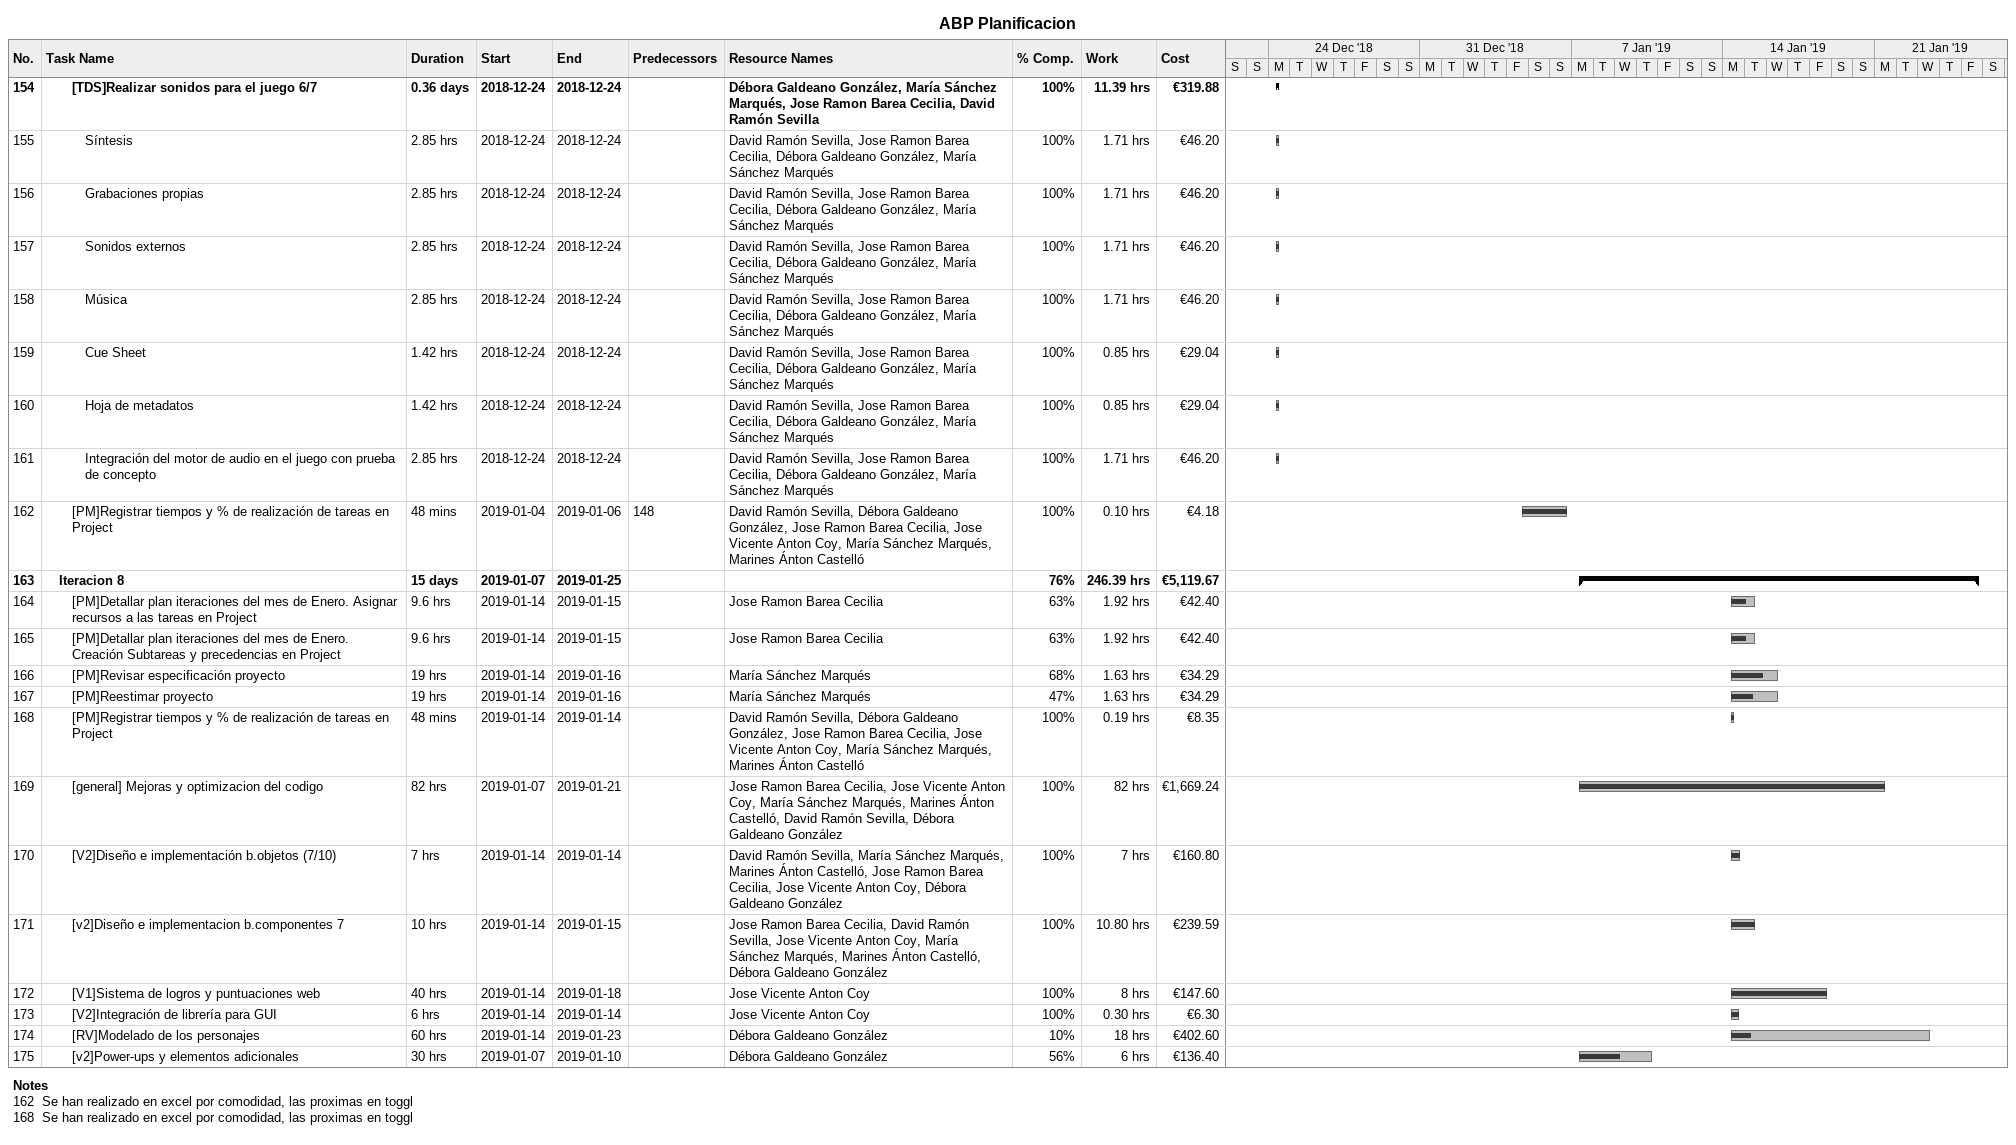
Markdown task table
ABP Planificacion

| ID | Level | Task | Duration | Start | Finish | Predecessors | Resources | % complete | Work (h) | Cost (€) |
|---|---|---|---|---|---|---|---|---|---|---|
| 154 | 3 | **[TDS]Realizar sonidos para el juego 6/7** | 0.36d | 2018-12-24 | 2018-12-24 |  | Débora Galdeano González, María Sánchez Marqués, Jose Ramon Barea Cecilia, David Ramón Sevilla | 100 | 11.39 | 319.88 |
| 155 | 4 | Síntesis | 2.85h | 2018-12-24 | 2018-12-24 |  | David Ramón Sevilla, Jose Ramon Barea Cecilia, Débora Galdeano González, María Sánchez Marqués | 100 | 1.71 | 46.20 |
| 156 | 4 | Grabaciones propias | 2.85h | 2018-12-24 | 2018-12-24 |  | David Ramón Sevilla, Jose Ramon Barea Cecilia, Débora Galdeano González, María Sánchez Marqués | 100 | 1.71 | 46.20 |
| 157 | 4 | Sonidos externos | 2.85h | 2018-12-24 | 2018-12-24 |  | David Ramón Sevilla, Jose Ramon Barea Cecilia, Débora Galdeano González, María Sánchez Marqués | 100 | 1.71 | 46.20 |
| 158 | 4 | Música | 2.85h | 2018-12-24 | 2018-12-24 |  | David Ramón Sevilla, Jose Ramon Barea Cecilia, Débora Galdeano González, María Sánchez Marqués | 100 | 1.71 | 46.20 |
| 159 | 4 | Cue Sheet | 1.42h | 2018-12-24 | 2018-12-24 |  | David Ramón Sevilla, Jose Ramon Barea Cecilia, Débora Galdeano González, María Sánchez Marqués | 100 | 0.85 | 29.04 |
| 160 | 4 | Hoja de metadatos | 1.42h | 2018-12-24 | 2018-12-24 |  | David Ramón Sevilla, Jose Ramon Barea Cecilia, Débora Galdeano González, María Sánchez Marqués | 100 | 0.85 | 29.04 |
| 161 | 4 | Integración del motor de audio en el juego con prueba de concepto | 2.85h | 2018-12-24 | 2018-12-24 |  | David Ramón Sevilla, Jose Ramon Barea Cecilia, Débora Galdeano González, María Sánchez Marqués | 100 | 1.71 | 46.20 |
| 162 | 3 | [PM]Registrar tiempos y % de realización de tareas en Project | 48min | 2019-01-04 | 2019-01-06 | 148 | David Ramón Sevilla, Débora Galdeano González, Jose Ramon Barea Cecilia, Jose Vicente Anton Coy, María Sánchez Marqués, Marines Ánton Castelló | 100 | 0.10 | 4.18 |
| 163 | 2 | **Iteracion 8** | 15d | 2019-01-07 | 2019-01-25 |  |  | 76 | 246.39 | 5119.67 |
| 164 | 3 | [PM]Detallar plan iteraciones del mes de Enero. Asignar recursos a las tareas en Project | 9.6h | 2019-01-14 | 2019-01-15 |  | Jose Ramon Barea Cecilia | 63 | 1.92 | 42.40 |
| 165 | 3 | [PM]Detallar plan iteraciones del mes de Enero. Creación Subtareas y precedencias en Project | 9.6h | 2019-01-14 | 2019-01-15 |  | Jose Ramon Barea Cecilia | 63 | 1.92 | 42.40 |
| 166 | 3 | [PM]Revisar especificación proyecto | 19h | 2019-01-14 | 2019-01-16 |  | María Sánchez Marqués | 68 | 1.63 | 34.29 |
| 167 | 3 | [PM]Reestimar proyecto | 19h | 2019-01-14 | 2019-01-16 |  | María Sánchez Marqués | 47 | 1.63 | 34.29 |
| 168 | 3 | [PM]Registrar tiempos y % de realización de tareas en Project | 48min | 2019-01-14 | 2019-01-14 |  | David Ramón Sevilla, Débora Galdeano González, Jose Ramon Barea Cecilia, Jose Vicente Anton Coy, María Sánchez Marqués, Marines Ánton Castelló | 100 | 0.19 | 8.35 |
| 169 | 3 | [general] Mejoras y optimizacion del codigo | 82h | 2019-01-07 | 2019-01-21 |  | Jose Ramon Barea Cecilia, Jose Vicente Anton Coy, María Sánchez Marqués, Marines Ánton Castelló, David Ramón Sevilla, Débora Galdeano González | 100 | 82 | 1669.24 |
| 170 | 3 | [V2]Diseño e implementación b.objetos (7/10) | 7h | 2019-01-14 | 2019-01-14 |  | David Ramón Sevilla, María Sánchez Marqués, Marines Ánton Castelló, Jose Ramon Barea Cecilia, Jose Vicente Anton Coy, Débora Galdeano González | 100 | 7 | 160.80 |
| 171 | 3 | [v2]Diseño e implementacion b.componentes 7 | 10h | 2019-01-14 | 2019-01-15 |  | Jose Ramon Barea Cecilia, David Ramón Sevilla, Jose Vicente Anton Coy, María Sánchez Marqués, Marines Ánton Castelló, Débora Galdeano González | 100 | 10.80 | 239.59 |
| 172 | 3 | [V1]Sistema de logros y puntuaciones web | 40h | 2019-01-14 | 2019-01-18 |  | Jose Vicente Anton Coy | 100 | 8 | 147.60 |
| 173 | 3 | [V2]Integración de librería para GUI | 6h | 2019-01-14 | 2019-01-14 |  | Jose Vicente Anton Coy | 100 | 0.30 | 6.30 |
| 174 | 3 | [RV]Modelado de los personajes | 60h | 2019-01-14 | 2019-01-23 |  | Débora Galdeano González | 10 | 18 | 402.60 |
| 175 | 3 | [v2]Power-ups y elementos adicionales | 30h | 2019-01-07 | 2019-01-10 |  | Débora Galdeano González | 56 | 6 | 136.40 |

Notes
- 162: Se han realizado en excel por comodidad, las proximas en toggl
- 168: Se han realizado en excel por comodidad, las proximas en toggl
